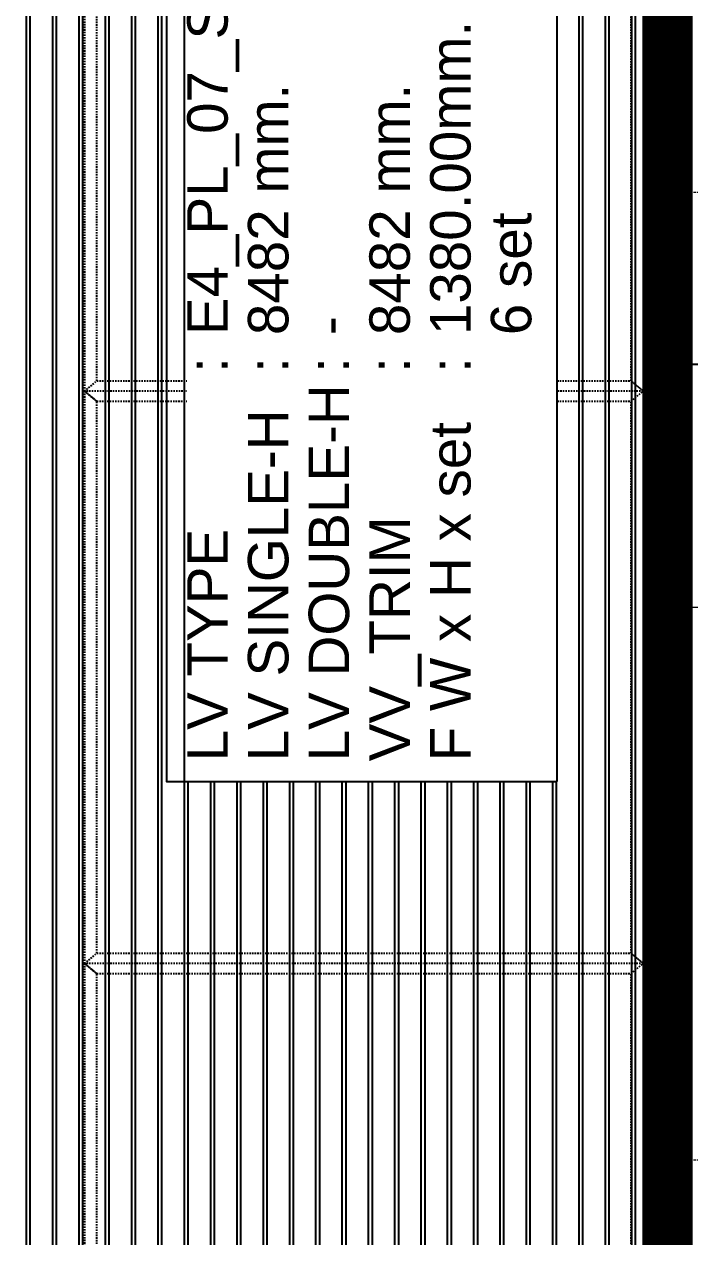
# Model space of a CAD drawing. Header units: millimetres. Extents: x 652937 to 1670132, y 1473552 to 2851037.
# Drawn here: x 827586 to 829229, y 1520610 to 1523605 of the extents above; entities that cross this region are included whole.
import ezdxf
from ezdxf.xclip import XClip

# ---------------------------------------------------------------- set-up
doc = ezdxf.new("R2010")
doc.units = ezdxf.units.MM
doc.header["$XCLIPFRAME"] = 0
for name, pattern in [('HIDDEN', [0.375, 0.25, -0.125]), ('TA_GL_005.00000', [13.75, 5, -1.25, 1.25, -1.25, 5]), ('TA_HL_001.00000', [6.5, 3.55, -2.95]), ('XKITLINE00', [0]), ('XKITLINE02', [4, 2, -2])]:
    doc.linetypes.add(name, pattern=pattern)
doc.layers.add('000 - 0_HIDE_OBJ_FRAMING_DEF_SUB', color=1, linetype='Continuous', plot=False)
doc.layers.add('000 - ESTIMATE_ASPG_WIPEOUT_', color=250, linetype='Continuous', plot=False)
for name, color, linetype in [('000 - 0_SYM_DWG_GRIDLINE_MAIN_COLOR_251', 251, 'Continuous'), ('010 - ASPG_EXTR_MAIN_COLOR_2', 2, 'Continuous'), ('010 - ASPG_EXTR_WIPEOUT_', 250, 'Continuous'), ('010 - ASPG_FRAMING_MAIN_COLOR_1', 3, 'Continuous'), ('010 - ASPG_FRAMING_SUB_COLOR_2', 1, 'Continuous'), ('010 - ASPG_FRAMING_SUB_COLOR_3', 251, 'Continuous')]:
    doc.layers.add(name, color=color, linetype=linetype)
for name, color, linetype, true_color, plot in [('000 - ESTIMATE_ASPG_MAIN_COLOR_6', 6, 'Continuous', 0xff00ff, False), ('000 - ESTIMATE_ASPG_TEXT_COLOR_1', 1, 'Continuous', 0xff0000, False), ('000_AREA_ASPG_AREA_HATCH_', 7, 'Continuous', 0xff8700, False), ('000_AREA_ASPG_AREA_MAIN_COLOR_1', 7, 'Continuous', 0xff8700, False)]:
    doc.layers.add(name, color=color, linetype=linetype, true_color=true_color, plot=plot)
for name, color, linetype, lineweight in [('A-230-M_FLOOR', 2, 'Continuous', 25), ('Bolt', 7, 'Continuous', 0), ('Part', 2, 'Continuous', 0)]:
    doc.layers.add(name, color=color, linetype=linetype, lineweight=lineweight)
doc.styles.add('_Arial', font='arial.ttf')
doc.styles.add('TA', font='', dxfattribs={"height": 4.5})
doc.styles.get('TA').set_extended_font_data('Cordia New')

# ---------------------------------------------------------------- blocks, each defined once
blk = doc.blocks.new('*U6164')
at = {"layer": '000 - 0_SYM_DWG_GRIDLINE_MAIN_COLOR_251', "linetype": 'ByBlock', "ltscale": 5}
blk.add_line((200, 0), (-30071, 0), dxfattribs=at)
at = {"style": 'TA', "flags": 1}
blk.add_attdef('LOCATION', (6, -6), '', height=4.5, rotation=270, dxfattribs=at)
blk = doc.blocks.new('W-1-PP18-ST_ENT3_REV02_20260413-044638_PP18_ENT3_ELE2-DIMS-2')
at = {"color": 6, "linetype": 'TA_GL_005.00000', "rotation": 180}
blk.add_blockref('*U6164', (-7244, 110695), dxfattribs=at)
blk = doc.blocks.new('GM_Louver Grill Vertical Z1 - Z Profile-V141-ENT 3 ELE-4 Sheet')
at = {"layer": '000 - 0_HIDE_OBJ_FRAMING_DEF_SUB'}
blk.add_line((187463.5, 105550), (187463.5, 114870), dxfattribs=at)
blk = doc.blocks.new('E4')
at = {"layer": '000 - 0_HIDE_OBJ_FRAMING_DEF_SUB'}
for p, q in [((-1557116.2, 105550), (-1557116.2, 114870)), ((-1556952.7, 114870), (-1556952.7, 105550))]:
    blk.add_line(p, q, dxfattribs=at)
for points in [[(-1557166.2, 114870), (-1558666.2, 114870), (-1558666.2, 105550), (-1557166.2, 105550)], [(-1557166.2, 114870), (-1556902.7, 114870), (-1556902.7, 105550), (-1557166.2, 105550)], [(-1557216.2, 114820), (-1558616.2, 114820), (-1558616.2, 105600), (-1557216.2, 105600)]]:
    blk.add_lwpolyline(points, close=True, dxfattribs=at)
at = {"layer": '000 - 0_HIDE_OBJ_FRAMING_DEF_SUB', "color": 8}
for p in [(-1745929.7, 0), (-1745854.7, 0), (-1745779.7, 0), (-1745704.7, 0), (-1745629.7, 0), (-1745554.7, 0), (-1745479.7, 0), (-1745404.7, 0), (-1745329.7, 0), (-1745254.7, 0), (-1745179.7, 0), (-1745104.7, 0), (-1745029.7, 0), (-1744954.7, 0), (-1744879.7, 0), (-1744804.7, 0), (-1744729.7, 0), (-1744521.7, 0), (-1744446.7, 0)]:
    blk.add_blockref('GM_Louver Grill Vertical Z1 - Z Profile-V141-ENT 3 ELE-4 Sheet', p, dxfattribs=at)
blk = doc.blocks.new('*A3459102')
at = {"layer": 'Part', "linetype": 'XKITLINE00', "lineweight": 0}
for p, q in [((616.947211, 135.830227), (616.947209, 135.830227)), ((616.947209, 135.830227), (619.147209, 135.830227)), ((616.947209, 135.730227), (616.947209, 135.830227)), ((616.947211, 135.730227), (616.947209, 135.730227)), ((616.947209, 135.730227), (619.147209, 135.730227)), ((619.147211, 135.830227), (619.147209, 135.830227)), ((619.147209, 135.730227), (619.147209, 135.830227)), ((619.147211, 135.730227), (619.147209, 135.730227))]:
    blk.add_line(p, q, dxfattribs=at)
at = {"layer": 'Part', "linetype": 'XKITLINE02', "lineweight": 0}
for p, q in [((616.947211, 135.830227), (616.947211, 135.730227)), ((619.147209, 135.830227), (619.147211, 135.830227)), ((619.147209, 135.730227), (619.147211, 135.730227)), ((619.147211, 135.830227), (619.147211, 135.730227))]:
    blk.add_line(p, q, dxfattribs=at)
blk = doc.blocks.new('*A3460103')
at = {"layer": 'Part', "linetype": 'XKITLINE02', "lineweight": 0}
for p, q in [((618.12721, 136.430227), (618.077209, 136.430227)), ((618.077209, 136.430227), (618.077209, 135.930227)), ((618.127209, 135.930227), (618.127209, 136.430227)), ((618.077209, 135.830227), (618.67721, 135.830227)), ((618.67721, 135.830227), (618.67721, 135.880227))]:
    blk.add_line(p, q, dxfattribs=at)
at = {"layer": 'Part', "linetype": 'XKITLINE00', "lineweight": 0}
for p, q in [((618.077209, 135.930227), (618.077209, 135.830227)), ((618.127209, 135.930227), (618.127209, 135.880227)), ((618.677209, 135.880227), (618.127209, 135.880227)), ((618.677209, 135.830227), (618.677209, 135.880227))]:
    blk.add_line(p, q, dxfattribs=at)
blk = doc.blocks.new('*A3461104')
at = {"layer": 'Part', "linetype": 'XKITLINE00', "lineweight": 0}
for p, q in [((616.747209, 135.530227), (616.947209, 135.730227)), ((616.947209, 135.730227), (616.947211, 135.730227)), ((619.177211, 135.730227), (616.947209, 135.730227)), ((619.347209, 135.530227), (619.177209, 135.730227))]:
    blk.add_line(p, q, dxfattribs=at)
at = {"layer": 'Part', "linetype": 'XKITLINE02', "lineweight": 0}
for p, q in [((616.747211, 135.530227), (616.947211, 135.730227)), ((619.347211, 135.530227), (619.177211, 135.730227)), ((616.747209, 135.530227), (619.347211, 135.530227))]:
    blk.add_line(p, q, dxfattribs=at)
blk = doc.blocks.new('*A3462105')
at = {"layer": 'Bolt', "linetype": 'XKITLINE02', "lineweight": 0}
for p, q in [((618.12721, 136.300227), (618.07721, 136.300227)), ((618.20641, 136.130227), (617.77721, 136.130227)), ((618.07721, 136.200227), (618.01721, 136.200227)), ((618.07721, 136.060227), (618.01721, 136.060227)), ((618.12721, 135.960227), (618.07721, 135.960227))]:
    blk.add_line(p, q, dxfattribs=at)
blk = doc.blocks.new('*A3463106')
at = {"layer": 'Bolt'}
for points in [[(617.217, 135.83), (617.217, 135.73), (617.077, 135.73), (617.077, 135.83)], [(619.017, 135.83), (619.017, 135.73), (618.877, 135.73), (618.877, 135.83)]]:
    blk.add_hatch(color=256, dxfattribs=at).paths.add_polyline_path(points, flags=17)
at = {"layer": 'Bolt', "linetype": 'XKITLINE00', "lineweight": 0}
for p, q in [((617.077, 135.83), (617.077, 135.73)), ((617.147, 135.83), (617.147, 135.73)), ((617.217, 135.83), (617.217, 135.73)), ((618.877, 135.83), (618.877, 135.73)), ((618.947, 135.83), (618.947, 135.73)), ((619.017, 135.83), (619.017, 135.73))]:
    blk.add_line(p, q, dxfattribs=at)
blk = doc.blocks.new('*A3534110')
at = {"layer": 'Part', "linetype": 'XKITLINE00', "lineweight": 0}
for p, q in [((616.947209, 162.330227), (616.947209, 162.430227)), ((616.947209, 162.430227), (619.147209, 162.430227)), ((619.147209, 162.330227), (616.947209, 162.330227)), ((619.147209, 162.330227), (619.147209, 162.430227)), ((619.147209, 162.430227), (619.147211, 162.430227)), ((619.147211, 162.330227), (619.147209, 162.330227))]:
    blk.add_line(p, q, dxfattribs=at)
at = {"layer": 'Part', "linetype": 'XKITLINE02', "lineweight": 0}
for p, q in [((616.947211, 162.330227), (616.947211, 162.430227)), ((619.147209, 162.430227), (619.147211, 162.430227)), ((619.147209, 162.330227), (619.147211, 162.330227)), ((619.147211, 162.330227), (619.147211, 162.430227))]:
    blk.add_line(p, q, dxfattribs=at)
blk = doc.blocks.new('*A3535111')
at = {"layer": 'Part', "linetype": 'XKITLINE00', "lineweight": 0}
for p, q in [((618.077209, 162.330227), (618.077209, 162.230227)), ((618.677209, 162.280227), (618.677209, 162.330227)), ((618.677209, 162.280227), (618.127209, 162.280227)), ((618.127209, 162.280227), (618.127209, 162.230227))]:
    blk.add_line(p, q, dxfattribs=at)
at = {"layer": 'Part', "linetype": 'XKITLINE02', "lineweight": 0}
for p, q in [((618.077209, 162.330227), (618.67721, 162.330227)), ((618.67721, 162.330227), (618.67721, 162.280227)), ((618.07721, 161.730227), (618.077209, 162.230227)), ((618.127209, 162.230227), (618.12721, 161.730227)), ((618.077209, 161.730227), (618.12721, 161.730227))]:
    blk.add_line(p, q, dxfattribs=at)
blk = doc.blocks.new('*A3537113')
at = {"layer": 'Bolt', "linetype": 'XKITLINE02', "lineweight": 0}
for p, q in [((618.20641, 162.030227), (617.77721, 162.030227)), ((618.07721, 162.100227), (618.01721, 162.100227)), ((618.12721, 162.200227), (618.07721, 162.200227)), ((618.07721, 161.960227), (618.01721, 161.960227)), ((618.12721, 161.860227), (618.07721, 161.860227))]:
    blk.add_line(p, q, dxfattribs=at)
blk = doc.blocks.new('*A3538114')
at = {"layer": 'Bolt'}
for points in [[(617.217, 162.43), (617.217, 162.33), (617.077, 162.33), (617.077, 162.43)], [(619.017, 162.43), (619.017, 162.33), (618.877, 162.33), (618.877, 162.43)]]:
    blk.add_hatch(color=256, dxfattribs=at).paths.add_polyline_path(points, flags=17)
at = {"layer": 'Bolt', "linetype": 'XKITLINE00', "lineweight": 0}
for p, q in [((617.077, 162.33), (617.077, 162.43)), ((617.147, 162.33), (617.147, 162.43)), ((617.217, 162.33), (617.217, 162.43)), ((618.877, 162.33), (618.877, 162.43)), ((618.947, 162.33), (618.947, 162.43)), ((619.017, 162.33), (619.017, 162.43))]:
    blk.add_line(p, q, dxfattribs=at)
blk = doc.blocks.new('*A3536112')
at = {"layer": 'Part', "linetype": 'XKITLINE00', "lineweight": 0}
for p, q in [((616.747209, 162.630227), (616.947209, 162.430227)), ((619.177209, 162.430227), (619.347209, 162.630227)), ((616.947209, 162.430227), (619.177211, 162.430227))]:
    blk.add_line(p, q, dxfattribs=at)
at = {"layer": 'Part', "linetype": 'XKITLINE02', "lineweight": 0}
for p, q in [((616.747209, 162.630227), (619.347211, 162.630227)), ((616.947211, 162.430227), (616.747211, 162.630227)), ((619.177211, 162.430227), (619.347211, 162.630227))]:
    blk.add_line(p, q, dxfattribs=at)
blk = doc.blocks.new('*A47105234')
at = {"layer": 'Part', "linetype": 'XKITLINE00', "lineweight": 0}
for p, q in [((37.496884, -86.470099), (44.240314, -86.470099)), ((37.496884, -86.470099), (37.496884, -86.795099)), ((44.24032, -86.470099), (44.240314, -86.470099)), ((44.240314, -86.470099), (44.240314, -86.795099)), ((44.240404, -86.470099), (44.240398, -86.470099)), ((44.240398, -86.470099), (44.240398, -86.765099)), ((37.496884, -86.795099), (44.240314, -86.795099)), ((44.240404, -86.765099), (44.240404, -86.795099))]:
    blk.add_line(p, q, dxfattribs=at)
at = {"layer": 'Part', "linetype": 'XKITLINE02', "lineweight": 0}
for p, q in [((37.496889, -86.765099), (37.496889, -86.470099)), ((37.496967, -86.765099), (37.496967, -86.470099)), ((37.496973, -86.795099), (37.496973, -86.470099)), ((44.240314, -86.470099), (44.240404, -86.470099)), ((44.24032, -86.765099), (44.24032, -86.470099)), ((44.240404, -86.470099), (44.240404, -86.765099)), ((37.496889, -86.765099), (44.240398, -86.765099)), ((44.240314, -86.795099), (44.240404, -86.795099)), ((44.240314, -86.795099), (44.240404, -86.795099)), ((44.240398, -86.765099), (44.24032, -86.765099))]:
    blk.add_line(p, q, dxfattribs=at)
blk = doc.blocks.new('*A47135237')
at = {"layer": 'Bolt'}
for points in [[(42.75, -86.765), (42.75, -86.795), (42.68, -86.795), (42.68, -86.765)], [(42.75, -86.795), (42.75, -86.825), (42.68, -86.825), (42.68, -86.795)], [(43.05, -86.765), (43.05, -86.795), (42.98, -86.795), (42.98, -86.765)], [(43.05, -86.795), (43.05, -86.825), (42.98, -86.825), (42.98, -86.795)]]:
    blk.add_hatch(color=256, dxfattribs=at).paths.add_polyline_path(points, flags=17)
at = {"layer": 'Bolt', "linetype": 'XKITLINE00', "lineweight": 0}
for p, q in [((42.715, -86.865), (42.715, -86.65)), ((43.015, -86.865), (43.015, -86.65)), ((42.68, -86.795), (42.68, -86.765)), ((42.68, -86.825), (42.68, -86.795)), ((42.75, -86.795), (42.75, -86.765)), ((42.75, -86.825), (42.75, -86.795)), ((42.98, -86.795), (42.98, -86.765)), ((42.98, -86.825), (42.98, -86.795)), ((43.05, -86.795), (43.05, -86.765)), ((43.05, -86.825), (43.05, -86.795))]:
    blk.add_line(p, q, dxfattribs=at)
blk = doc.blocks.new('*A47145238')
at = {"layer": 'Bolt'}
for points in [[(38.752, -86.765), (38.752, -86.795), (38.682, -86.795), (38.682, -86.765)], [(38.752, -86.795), (38.752, -86.825), (38.682, -86.825), (38.682, -86.795)], [(39.052, -86.765), (39.052, -86.795), (38.982, -86.795), (38.982, -86.765)], [(39.052, -86.795), (39.052, -86.825), (38.982, -86.825), (38.982, -86.795)]]:
    blk.add_hatch(color=256, dxfattribs=at).paths.add_polyline_path(points, flags=17)
at = {"layer": 'Bolt', "linetype": 'XKITLINE00', "lineweight": 0}
for p, q in [((38.717, -86.865), (38.717, -86.65)), ((39.017, -86.865), (39.017, -86.65)), ((38.682, -86.795), (38.682, -86.765)), ((38.682, -86.825), (38.682, -86.795)), ((38.752, -86.795), (38.752, -86.765)), ((38.752, -86.825), (38.752, -86.795)), ((38.982, -86.795), (38.982, -86.765)), ((38.982, -86.825), (38.982, -86.795)), ((39.052, -86.795), (39.052, -86.765)), ((39.052, -86.825), (39.052, -86.795))]:
    blk.add_line(p, q, dxfattribs=at)
blk = doc.blocks.new('*A47155239')
at = {"layer": 'Part', "linetype": 'XKITLINE00', "lineweight": 0}
for p, q in [((38.616887, -86.825099), (38.616887, -86.795099)), ((39.117008, -86.825099), (38.616887, -86.825099)), ((39.116887, -86.825099), (39.116887, -86.795099)), ((39.117008, -86.825099), (39.116887, -86.825099)), ((39.117008, -86.795099), (39.117008, -86.825099))]:
    blk.add_line(p, q, dxfattribs=at)
at = {"layer": 'Part', "linetype": 'XKITLINE02', "lineweight": 0}
for p, q in [((39.117008, -86.795099), (38.616887, -86.795099)), ((38.617008, -86.825099), (38.617008, -86.795099)), ((39.116887, -86.795099), (39.117008, -86.795099))]:
    blk.add_line(p, q, dxfattribs=at)
blk = doc.blocks.new('*A47165240')
at = {"layer": 'Part', "linetype": 'XKITLINE00', "lineweight": 0}
for p, q in [((38.851887, -86.975099), (38.851887, -86.825099)), ((38.851887, -86.825099), (38.881887, -86.825099)), ((38.881887, -86.975099), (38.881887, -86.825099)), ((38.882008, -87.325099), (38.882008, -86.825099)), ((38.851978, -87.325099), (38.851887, -86.975099)), ((38.851887, -86.975099), (38.881887, -86.975099)), ((38.881887, -86.975099), (38.881978, -87.325099)), ((38.852008, -87.325099), (38.851978, -87.325099)), ((38.851978, -87.325099), (38.882008, -87.325099))]:
    blk.add_line(p, q, dxfattribs=at)
at = {"layer": 'Part', "linetype": 'XKITLINE02', "lineweight": 0}
for p, q in [((38.851887, -86.825099), (38.852008, -86.825099)), ((38.852008, -86.825099), (38.852008, -87.325099)), ((38.881887, -86.825099), (38.882008, -86.825099)), ((38.882008, -86.825099), (38.881887, -86.825099))]:
    blk.add_line(p, q, dxfattribs=at)
blk = doc.blocks.new('*A47175241')
at = {"layer": 'Part', "linetype": 'XKITLINE00', "lineweight": 0}
for p, q in [((42.615406, -86.825099), (42.615406, -86.795099)), ((43.115526, -86.825099), (42.615406, -86.825099)), ((43.115406, -86.825099), (43.115406, -86.795099)), ((43.115526, -86.825099), (43.115406, -86.825099)), ((43.115526, -86.795099), (43.115526, -86.825099))]:
    blk.add_line(p, q, dxfattribs=at)
at = {"layer": 'Part', "linetype": 'XKITLINE02', "lineweight": 0}
for p, q in [((43.115526, -86.795099), (42.615406, -86.795099)), ((42.615526, -86.825099), (42.615526, -86.795099)), ((43.115406, -86.795099), (43.115526, -86.795099))]:
    blk.add_line(p, q, dxfattribs=at)
blk = doc.blocks.new('*A47185242')
at = {"layer": 'Part', "linetype": 'XKITLINE00', "lineweight": 0}
for p, q in [((42.850406, -86.975099), (42.850406, -86.825099)), ((42.850406, -86.825099), (42.880406, -86.825099)), ((42.880406, -86.975099), (42.880406, -86.825099)), ((42.880526, -87.325099), (42.880526, -86.825099)), ((42.850496, -87.325099), (42.850406, -86.975099)), ((42.850406, -86.975099), (42.880406, -86.975099)), ((42.880406, -86.975099), (42.880496, -87.325099)), ((42.850526, -87.325099), (42.850496, -87.325099)), ((42.850496, -87.325099), (42.880526, -87.325099))]:
    blk.add_line(p, q, dxfattribs=at)
at = {"layer": 'Part', "linetype": 'XKITLINE02', "lineweight": 0}
for p, q in [((42.850406, -86.825099), (42.850526, -86.825099)), ((42.850526, -86.825099), (42.850526, -87.325099)), ((42.880406, -86.825099), (42.880526, -86.825099)), ((42.880526, -86.825099), (42.880406, -86.825099))]:
    blk.add_line(p, q, dxfattribs=at)
blk = doc.blocks.new('W-1-PP18-ST_ENT3_REV02_20260413-214324_PP18_ENT3_SE_ELE4-1')
at = {"layer": 'A-230-M_FLOOR', "color": 4, "lineweight": 9}
blk.add_lwpolyline([(4915, 103500), (4915, 114420), (5165, 114420), (5165, 103500)], dxfattribs=at)
at = {"layer": 'Part', "color": 1, "linetype": 'XKITLINE00', "lineweight": 0}
blk.add_line((5190, 111120), (6553.5, 111120), dxfattribs=at)
at = {"layer": 'Part', "color": 1, "linetype": 'HIDDEN', "lineweight": 0, "ltscale": 20}
for p, q in [((6553.5, 111120), (8200, 111120)), ((6553.5, 108730), (8200, 108730))]:
    blk.add_line(p, q, dxfattribs=at)
at = {"layer": 'Part', "linetype": 'XKITLINE00', "lineweight": 0}
for p, q in [((5165, 110695), (8200, 110695)), ((5165, 110095), (8200, 110095))]:
    blk.add_line(p, q, dxfattribs=at)
at = {"layer": 'Part', "linetype": 'XKITLINE02', "lineweight": 0}
for p, q in [((5462, 110055), (5462, 108770)), ((5462, 110055), (5462, 108770)), ((5468, 110055), (5468, 108770)), ((5468, 110055), (5468, 108770)), ((5515, 110055), (5515, 110055)), ((5515, 110055), (5515, 110055)), ((6260.7, 110055), (6260.7, 108770)), ((6260.7, 110055), (6260.7, 108770)), ((6266.7, 110055), (6266.7, 108770)), ((6266.7, 110055), (6266.7, 108770)), ((6313.7, 110055), (6313.7, 110055)), ((6313.7, 110055), (6313.7, 110055)), ((5515, 108770), (5515, 108770)), ((5515, 108770), (5515, 108770)), ((6313.7, 108770), (6313.7, 108770)), ((6313.7, 108770), (6313.7, 108770))]:
    blk.add_line(p, q, dxfattribs=at)
at = {"layer": 'Part', "color": 1, "lineweight": 0, "ltscale": 20}
blk.add_line((5165, 108730), (6553.5, 108730), dxfattribs=at)
at = {"layer": 'Part', "linetype": 'XKITLINE00', "lineweight": 0}
for points in [[(5515, 108770), (5515, 110055), (5415, 110055), (5415, 108770)], [(6313.7, 108770), (6313.7, 110055), (6213.7, 110055), (6213.7, 108770)]]:
    blk.add_lwpolyline(points, close=True, dxfattribs=at)
blk.add_blockref('E4', (1563456.2, 0))
at = {"lineweight": 0}
for name, p, xscale, yscale, zscale in [('*A3536112', (-56341.2, 93832), 100, 100, 100), ('*A3534110', (-56339.7, 93832), 100, 100, 100), ('*A3538114', (-56339.7, 93832), 100, 100, 100), ('*A3536112', (-55542.5, 93832), 100, 100, 100), ('*A3534110', (-55541, 93832), 100, 100, 100), ('*A3538114', (-55541, 93832), 100, 100, 100), ('*A47105234', (-2309.4, 127339), 200, 200, 200), ('*A3537113', (-56339.7, 93832), 100, 100, 100), ('*A3535111', (-56339.7, 93832), 100, 100, 100), ('*A3537113', (-55541, 93832), 100, 100, 100), ('*A3535111', (-55541, 93832), 100, 100, 100), ('*A47145238', (-2308.4, 127339), 200, 200, 200), ('*A47135237', (-2309.4, 127339), 200, 200, 200), ('*A47155239', (-2308.4, 127339), 200, 200, 200), ('*A47175241', (-2309.4, 127339), 200, 200, 200), ('*A47165240', (-2308.4, 127339), 200, 200, 200), ('*A47185242', (-2309.4, 127339), 200, 200, 200), ('*A3460103', (-56340.3, 95177), 100, 100, 100), ('*A3460103', (-55541.6, 95177), 100, 100, 100), ('*A3462105', (-56340.3, 95177), 100, 100, 100), ('*A3462105', (-55541.6, 95177), 100, 100, 100), ('*A3461104', (-56340.3, 95177), 100, 100, 100), ('*A3459102', (-56340.3, 95177), 100, 100, 100), ('*A3463106', (-56340.3, 95177), 100, 100, 100), ('*A3461104', (-55541.6, 95177), 100, 100, 100), ('*A3459102', (-55541.6, 95177), 100, 100, 100), ('*A3463106', (-55541.6, 95177), 100, 100, 100)]:
    blk.add_blockref(name, p, dxfattribs=dict(at, xscale=xscale, yscale=yscale, zscale=zscale))
blk = doc.blocks.new('*A40224546')
at = {"layer": 'Part', "linetype": 'XKITLINE00', "lineweight": 0}
for p, q in [((36.121892, -99.720099), (36.121892, -83.220099)), ((37.371892, -83.220099), (36.121892, -83.220099)), ((37.371892, -93.070099), (37.371892, -83.220099)), ((37.372292, -86.220099), (37.372292, -93.070099))]:
    blk.add_line(p, q, dxfattribs=at)
at = {"layer": 'Part', "linetype": 'XKITLINE02', "lineweight": 0}
for p, q in [((36.122292, -99.720099), (36.122292, -83.220099)), ((37.372292, -83.220099), (37.371892, -83.220099)), ((37.372292, -83.220099), (37.372292, -86.220099)), ((37.372292, -93.070099), (37.372292, -95.070099))]:
    blk.add_line(p, q, dxfattribs=at)
blk = doc.blocks.new('*A44765000')
at = {"layer": 'Part', "linetype": 'XKITLINE00', "lineweight": 0}
for p, q in [((-7.628107, -83.220099), (44.365166, -83.220099)), ((-7.628107, -86.220099), (44.365166, -86.220099))]:
    blk.add_line(p, q, dxfattribs=at)
blk = doc.blocks.new('*A44775001')
at = {"layer": 'Part', "linetype": 'XKITLINE00', "lineweight": 0}
blk.add_line((37.371892, -93.070099), (44.365166, -93.070099), dxfattribs=at)
at = {"layer": 'Part', "linetype": 'XKITLINE02', "lineweight": 0}
for p, q in [((37.371892, -93.070099), (37.372142, -93.070099)), ((37.372142, -93.070099), (37.372142, -95.070099))]:
    blk.add_line(p, q, dxfattribs=at)
blk = doc.blocks.new('*A44795003')
at = {"layer": 'Part', "linetype": 'XKITLINE00', "lineweight": 0}
for q in [(37.371892, -78.070099), (44.365166, -80.070099)]:
    blk.add_line((37.371892, -80.070099), q, dxfattribs=at)
at = {"layer": 'Part', "linetype": 'XKITLINE02', "lineweight": 0}
for p, q in [((37.372142, -78.070099), (37.372142, -80.070099)), ((37.372142, -80.070099), (37.371892, -80.070099))]:
    blk.add_line(p, q, dxfattribs=at)
blk = doc.blocks.new('*A45235047')
at = {"layer": 'Part', "linetype": 'XKITLINE00', "lineweight": 0}
for p, q in [((36.121892, -83.220099), (36.121892, -64.620099)), ((37.371892, -83.220099), (37.371892, -64.620099)), ((37.372292, -80.070099), (37.372292, -83.220099)), ((37.371892, -83.220099), (36.121892, -83.220099))]:
    blk.add_line(p, q, dxfattribs=at)
at = {"layer": 'Part', "linetype": 'XKITLINE02', "lineweight": 0}
for p, q in [((36.122292, -83.220099), (36.122292, -64.620099)), ((37.372292, -78.070099), (37.372292, -80.070099)), ((37.372292, -83.220099), (37.371892, -83.220099)), ((37.371892, -83.220099), (37.372292, -83.220099))]:
    blk.add_line(p, q, dxfattribs=at)
blk = doc.blocks.new('*A46385162')
at = {"layer": 'Part', "linetype": 'XKITLINE00', "lineweight": 0}
for p, q in [((38.317008, -86.370099), (38.317008, -86.320099)), ((38.317008, -86.320099), (39.417008, -86.320099)), ((38.317008, -86.370099), (39.417118, -86.370099)), ((39.417008, -86.370099), (39.417008, -86.320099)), ((39.417118, -86.370099), (39.417118, -86.320099))]:
    blk.add_line(p, q, dxfattribs=at)
at = {"layer": 'Part', "linetype": 'XKITLINE02', "lineweight": 0}
for p, q in [((38.317118, -86.370099), (38.317118, -86.320099)), ((39.417118, -86.320099), (39.417008, -86.320099)), ((39.417008, -86.320099), (39.417118, -86.320099))]:
    blk.add_line(p, q, dxfattribs=at)
blk = doc.blocks.new('*A46395163')
at = {"layer": 'Part', "linetype": 'XKITLINE00', "lineweight": 0}
for p, q in [((38.882033, -86.370099), (38.882033, -86.420099)), ((38.907033, -86.395099), (38.907033, -86.420099)), ((38.907033, -86.395099), (39.182033, -86.395099)), ((38.907093, -86.395099), (38.907093, -86.420099)), ((39.182033, -86.395099), (39.182033, -86.370099)), ((39.182093, -86.395099), (39.182093, -86.370099))]:
    blk.add_line(p, q, dxfattribs=at)
at = {"layer": 'Part', "linetype": 'XKITLINE02', "lineweight": 0}
for p, q in [((38.882033, -86.370099), (39.182093, -86.370099)), ((38.882093, -86.670099), (38.882093, -86.370099)), ((39.182093, -86.395099), (39.182033, -86.395099)), ((39.182033, -86.395099), (39.182093, -86.395099)), ((38.882033, -86.420099), (38.882033, -86.670099)), ((38.907033, -86.420099), (38.907033, -86.670099)), ((38.907093, -86.420099), (38.907093, -86.670099)), ((38.882033, -86.670099), (38.907093, -86.670099))]:
    blk.add_line(p, q, dxfattribs=at)
blk = doc.blocks.new('*A46405164')
at = {"layer": 'Part', "linetype": 'XKITLINE00', "lineweight": 0}
for p, q in [((38.216988, -86.220099), (38.317008, -86.320099)), ((39.516988, -86.220099), (39.417008, -86.320099)), ((39.417118, -86.320099), (39.517138, -86.220099)), ((38.317008, -86.320099), (39.417008, -86.320099))]:
    blk.add_line(p, q, dxfattribs=at)
at = {"layer": 'Part', "linetype": 'XKITLINE02', "lineweight": 0}
for p, q in [((38.217138, -86.220099), (38.216988, -86.220099)), ((38.216988, -86.220099), (39.517138, -86.220099)), ((38.317118, -86.320099), (38.217138, -86.220099)), ((39.417008, -86.320099), (39.417118, -86.320099)), ((39.417008, -86.320099), (39.417118, -86.320099))]:
    blk.add_line(p, q, dxfattribs=at)
blk = doc.blocks.new('*A46415165')
at = {"layer": 'Bolt', "linetype": 'XKITLINE02', "lineweight": 0}
for p, q in [((38.812463, -86.545099), (39.027063, -86.545099)), ((38.852056, -86.510099), (38.882056, -86.510099)), ((38.882043, -86.510099), (38.907043, -86.510099)), ((38.85207, -86.580099), (38.88207, -86.580099)), ((38.882082, -86.580099), (38.907082, -86.580099))]:
    blk.add_line(p, q, dxfattribs=at)
blk = doc.blocks.new('*A46425166')
at = {"layer": 'Bolt'}
for points in [[(38.432, -86.37), (38.432, -86.32), (38.502, -86.32), (38.502, -86.37)], [(39.232, -86.37), (39.232, -86.32), (39.302, -86.32), (39.302, -86.37)]]:
    blk.add_hatch(color=256, dxfattribs=at).paths.add_polyline_path(points, flags=17)
at = {"layer": 'Bolt', "linetype": 'XKITLINE00', "lineweight": 0}
for p, q in [((38.432, -86.32), (38.432, -86.37)), ((38.467, -86.32), (38.467, -86.37)), ((38.502, -86.32), (38.502, -86.37)), ((39.232, -86.32), (39.232, -86.37)), ((39.267, -86.32), (39.267, -86.37)), ((39.302, -86.32), (39.302, -86.37))]:
    blk.add_line(p, q, dxfattribs=at)
blk = doc.blocks.new('*A46435167')
at = {"layer": 'Part', "linetype": 'XKITLINE00', "lineweight": 0}
for p, q in [((42.315526, -86.370099), (42.315526, -86.320099)), ((42.315526, -86.320099), (43.415526, -86.320099)), ((42.315526, -86.370099), (43.415636, -86.370099)), ((43.415526, -86.370099), (43.415526, -86.320099)), ((43.415636, -86.370099), (43.415636, -86.320099))]:
    blk.add_line(p, q, dxfattribs=at)
at = {"layer": 'Part', "linetype": 'XKITLINE02', "lineweight": 0}
for p, q in [((42.315636, -86.370099), (42.315636, -86.320099)), ((43.415636, -86.320099), (43.415526, -86.320099)), ((43.415526, -86.320099), (43.415636, -86.320099))]:
    blk.add_line(p, q, dxfattribs=at)
blk = doc.blocks.new('*A46445168')
at = {"layer": 'Part', "linetype": 'XKITLINE00', "lineweight": 0}
for p, q in [((42.880551, -86.370099), (42.880551, -86.420099)), ((42.905551, -86.395099), (42.905551, -86.420099)), ((42.905551, -86.395099), (43.180551, -86.395099)), ((42.905611, -86.395099), (42.905611, -86.420099)), ((43.180551, -86.395099), (43.180551, -86.370099)), ((43.180611, -86.395099), (43.180611, -86.370099))]:
    blk.add_line(p, q, dxfattribs=at)
at = {"layer": 'Part', "linetype": 'XKITLINE02', "lineweight": 0}
for p, q in [((42.880551, -86.370099), (43.180611, -86.370099)), ((42.880611, -86.670099), (42.880611, -86.370099)), ((43.180611, -86.395099), (43.180551, -86.395099)), ((43.180551, -86.395099), (43.180611, -86.395099)), ((42.880551, -86.420099), (42.880551, -86.670099)), ((42.905551, -86.420099), (42.905551, -86.670099)), ((42.905611, -86.420099), (42.905611, -86.670099)), ((42.880551, -86.670099), (42.905611, -86.670099))]:
    blk.add_line(p, q, dxfattribs=at)
blk = doc.blocks.new('*A46455169')
at = {"layer": 'Part', "linetype": 'XKITLINE00', "lineweight": 0}
for p, q in [((42.215506, -86.220099), (42.315526, -86.320099)), ((43.515506, -86.220099), (43.415526, -86.320099)), ((43.415636, -86.320099), (43.515656, -86.220099)), ((42.315526, -86.320099), (43.415526, -86.320099))]:
    blk.add_line(p, q, dxfattribs=at)
at = {"layer": 'Part', "linetype": 'XKITLINE02', "lineweight": 0}
for p, q in [((42.215656, -86.220099), (42.215506, -86.220099)), ((42.215506, -86.220099), (43.515656, -86.220099)), ((42.315636, -86.320099), (42.215656, -86.220099)), ((43.415526, -86.320099), (43.415636, -86.320099)), ((43.415526, -86.320099), (43.415636, -86.320099))]:
    blk.add_line(p, q, dxfattribs=at)
blk = doc.blocks.new('*A46465170')
at = {"layer": 'Bolt', "linetype": 'XKITLINE02', "lineweight": 0}
for p, q in [((42.810981, -86.545099), (43.025581, -86.545099)), ((42.850574, -86.510099), (42.880574, -86.510099)), ((42.880561, -86.510099), (42.905561, -86.510099)), ((42.850588, -86.580099), (42.880588, -86.580099)), ((42.880601, -86.580099), (42.905601, -86.580099))]:
    blk.add_line(p, q, dxfattribs=at)
blk = doc.blocks.new('*A46475171')
at = {"layer": 'Bolt'}
for points in [[(42.431, -86.37), (42.431, -86.32), (42.501, -86.32), (42.501, -86.37)], [(43.231, -86.37), (43.231, -86.32), (43.301, -86.32), (43.301, -86.37)]]:
    blk.add_hatch(color=256, dxfattribs=at).paths.add_polyline_path(points, flags=17)
at = {"layer": 'Bolt', "linetype": 'XKITLINE00', "lineweight": 0}
for p, q in [((42.431, -86.32), (42.431, -86.37)), ((42.466, -86.32), (42.466, -86.37)), ((42.501, -86.32), (42.501, -86.37)), ((43.231, -86.32), (43.231, -86.37)), ((43.266, -86.32), (43.266, -86.37)), ((43.301, -86.32), (43.301, -86.37))]:
    blk.add_line(p, q, dxfattribs=at)
blk = doc.blocks.new('*A47005224')
at = {"layer": 'Part', "linetype": 'XKITLINE00', "lineweight": 0}
for p, q in [((42.315526, -92.920099), (43.415636, -92.920099)), ((42.315526, -92.970099), (42.315526, -92.920099)), ((43.415526, -92.970099), (42.315526, -92.970099)), ((43.415526, -92.970099), (43.415526, -92.920099)), ((43.415636, -92.920099), (43.415636, -92.970099))]:
    blk.add_line(p, q, dxfattribs=at)
at = {"layer": 'Part', "linetype": 'XKITLINE02', "lineweight": 0}
for p, q in [((42.315636, -92.970099), (42.315636, -92.920099)), ((43.415636, -92.970099), (43.415526, -92.970099)), ((43.415636, -92.970099), (43.415526, -92.970099))]:
    blk.add_line(p, q, dxfattribs=at)
blk = doc.blocks.new('*A47015225')
at = {"layer": 'Part', "linetype": 'XKITLINE00', "lineweight": 0}
for p, q in [((42.215506, -93.070099), (42.315526, -92.970099)), ((42.315526, -92.970099), (43.415526, -92.970099)), ((43.415526, -92.970099), (43.515506, -93.070099)), ((43.415636, -92.970099), (43.515656, -93.070099))]:
    blk.add_line(p, q, dxfattribs=at)
at = {"layer": 'Part', "linetype": 'XKITLINE02', "lineweight": 0}
for p, q in [((42.315636, -92.970099), (42.215656, -93.070099)), ((42.315526, -92.970099), (42.315636, -92.970099)), ((43.415526, -92.970099), (43.415636, -92.970099)), ((43.415636, -92.970099), (43.415526, -92.970099)), ((43.515656, -93.070099), (42.215506, -93.070099)), ((43.515656, -93.070099), (43.515506, -93.070099))]:
    blk.add_line(p, q, dxfattribs=at)
blk = doc.blocks.new('*A47025226')
at = {"layer": 'Part', "linetype": 'XKITLINE02', "lineweight": 0}
for p, q in [((42.850611, -92.620099), (42.825551, -92.620099)), ((42.825551, -92.620099), (42.825551, -92.870099)), ((42.825611, -92.895099), (42.825611, -92.620099)), ((42.850551, -92.620099), (42.850551, -92.870099)), ((42.850611, -92.620099), (42.850611, -92.870099)), ((42.550551, -92.920099), (42.850611, -92.920099)), ((42.550611, -92.895099), (42.550611, -92.920099)), ((42.825551, -92.895099), (42.825611, -92.895099)), ((42.825551, -92.895099), (42.825611, -92.895099))]:
    blk.add_line(p, q, dxfattribs=at)
at = {"layer": 'Part', "linetype": 'XKITLINE00', "lineweight": 0}
for p, q in [((42.550551, -92.895099), (42.550551, -92.920099)), ((42.550551, -92.895099), (42.825551, -92.895099)), ((42.825551, -92.870099), (42.825551, -92.895099)), ((42.850551, -92.870099), (42.850551, -92.920099)), ((42.850611, -92.870099), (42.850611, -92.920099))]:
    blk.add_line(p, q, dxfattribs=at)
blk = doc.blocks.new('*A47035227')
at = {"layer": 'Bolt', "linetype": 'XKITLINE02', "lineweight": 0}
for p, q in [((42.920181, -92.745099), (42.705581, -92.745099)), ((42.850561, -92.780099), (42.825561, -92.780099)), ((42.850601, -92.710099), (42.825601, -92.710099)), ((42.880574, -92.780099), (42.850574, -92.780099)), ((42.880588, -92.710099), (42.850588, -92.710099))]:
    blk.add_line(p, q, dxfattribs=at)
blk = doc.blocks.new('*A47045228')
at = {"layer": 'Bolt'}
for points in [[(42.431, -92.97), (42.431, -92.92), (42.501, -92.92), (42.501, -92.97)], [(43.231, -92.97), (43.231, -92.92), (43.301, -92.92), (43.301, -92.97)]]:
    blk.add_hatch(color=256, dxfattribs=at).paths.add_polyline_path(points, flags=17)
at = {"layer": 'Bolt', "linetype": 'XKITLINE00', "lineweight": 0}
for p, q in [((42.431, -92.97), (42.431, -92.92)), ((42.466, -92.97), (42.466, -92.92)), ((42.501, -92.97), (42.501, -92.92)), ((43.231, -92.97), (43.231, -92.92)), ((43.266, -92.97), (43.266, -92.92)), ((43.301, -92.97), (43.301, -92.92))]:
    blk.add_line(p, q, dxfattribs=at)
blk = doc.blocks.new('*A47055229')
at = {"layer": 'Part', "linetype": 'XKITLINE00', "lineweight": 0}
for p, q in [((38.317008, -92.920099), (39.417118, -92.920099)), ((38.317008, -92.970099), (38.317008, -92.920099)), ((39.417008, -92.970099), (38.317008, -92.970099)), ((39.417008, -92.970099), (39.417008, -92.920099)), ((39.417118, -92.920099), (39.417118, -92.970099))]:
    blk.add_line(p, q, dxfattribs=at)
at = {"layer": 'Part', "linetype": 'XKITLINE02', "lineweight": 0}
for p, q in [((38.317118, -92.970099), (38.317118, -92.920099)), ((39.417118, -92.970099), (39.417008, -92.970099)), ((39.417118, -92.970099), (39.417008, -92.970099))]:
    blk.add_line(p, q, dxfattribs=at)
blk = doc.blocks.new('*A47065230')
at = {"layer": 'Part', "linetype": 'XKITLINE00', "lineweight": 0}
for p, q in [((38.216988, -93.070099), (38.317008, -92.970099)), ((38.317008, -92.970099), (39.417008, -92.970099)), ((39.417008, -92.970099), (39.516988, -93.070099)), ((39.417118, -92.970099), (39.517138, -93.070099))]:
    blk.add_line(p, q, dxfattribs=at)
at = {"layer": 'Part', "linetype": 'XKITLINE02', "lineweight": 0}
for p, q in [((38.317118, -92.970099), (38.217138, -93.070099)), ((38.317008, -92.970099), (38.317118, -92.970099)), ((39.417008, -92.970099), (39.417118, -92.970099)), ((39.417118, -92.970099), (39.417008, -92.970099)), ((39.517138, -93.070099), (38.216988, -93.070099)), ((39.517138, -93.070099), (39.516988, -93.070099))]:
    blk.add_line(p, q, dxfattribs=at)
blk = doc.blocks.new('*A47075231')
at = {"layer": 'Part', "linetype": 'XKITLINE02', "lineweight": 0}
for p, q in [((38.852093, -92.620099), (38.827033, -92.620099)), ((38.827033, -92.620099), (38.827033, -92.870099)), ((38.827093, -92.895099), (38.827093, -92.620099)), ((38.852033, -92.620099), (38.852033, -92.870099)), ((38.852093, -92.620099), (38.852093, -92.870099)), ((38.552033, -92.920099), (38.852093, -92.920099)), ((38.552093, -92.895099), (38.552093, -92.920099)), ((38.827033, -92.895099), (38.827093, -92.895099)), ((38.827033, -92.895099), (38.827093, -92.895099))]:
    blk.add_line(p, q, dxfattribs=at)
at = {"layer": 'Part', "linetype": 'XKITLINE00', "lineweight": 0}
for p, q in [((38.552033, -92.895099), (38.552033, -92.920099)), ((38.552033, -92.895099), (38.827033, -92.895099)), ((38.827033, -92.870099), (38.827033, -92.895099)), ((38.852033, -92.870099), (38.852033, -92.920099)), ((38.852093, -92.870099), (38.852093, -92.920099))]:
    blk.add_line(p, q, dxfattribs=at)
blk = doc.blocks.new('*A47085232')
at = {"layer": 'Bolt', "linetype": 'XKITLINE02', "lineweight": 0}
for p, q in [((38.921663, -92.745099), (38.707063, -92.745099)), ((38.852043, -92.780099), (38.827043, -92.780099)), ((38.852082, -92.710099), (38.827082, -92.710099)), ((38.882056, -92.780099), (38.852056, -92.780099)), ((38.88207, -92.710099), (38.85207, -92.710099))]:
    blk.add_line(p, q, dxfattribs=at)
blk = doc.blocks.new('*A47095233')
at = {"layer": 'Bolt'}
for points in [[(38.432, -92.97), (38.432, -92.92), (38.502, -92.92), (38.502, -92.97)], [(39.232, -92.97), (39.232, -92.92), (39.302, -92.92), (39.302, -92.97)]]:
    blk.add_hatch(color=256, dxfattribs=at).paths.add_polyline_path(points, flags=17)
at = {"layer": 'Bolt', "linetype": 'XKITLINE00', "lineweight": 0}
for p, q in [((38.432, -92.97), (38.432, -92.92)), ((38.467, -92.97), (38.467, -92.92)), ((38.502, -92.97), (38.502, -92.92)), ((39.232, -92.97), (39.232, -92.92)), ((39.267, -92.97), (39.267, -92.92)), ((39.302, -92.97), (39.302, -92.92))]:
    blk.add_line(p, q, dxfattribs=at)
blk = doc.blocks.new('*A47115235')
at = {"layer": 'Part', "linetype": 'XKITLINE00', "lineweight": 0}
for p, q in [((39.117013, -86.420099), (38.617013, -86.420099)), ((38.617013, -86.420099), (38.617013, -86.470099)), ((39.117013, -86.420099), (39.117021, -86.420099)), ((39.117013, -86.420099), (39.117013, -86.470099)), ((39.117105, -86.420099), (39.117113, -86.420099)), ((39.117105, -86.420099), (39.117105, -86.470099)), ((38.617013, -86.825099), (38.617013, -92.870099)), ((39.117013, -86.795099), (39.117013, -92.870099)), ((39.117105, -86.795099), (39.117105, -92.870099)), ((38.617013, -92.870099), (39.117013, -92.870099)), ((39.117013, -92.870099), (39.117021, -92.870099)), ((39.117113, -92.870099), (39.117105, -92.870099))]:
    blk.add_line(p, q, dxfattribs=at)
at = {"layer": 'Part', "linetype": 'XKITLINE02', "lineweight": 0}
for p, q in [((38.617013, -86.470099), (38.617013, -86.825099)), ((38.617021, -86.420099), (38.617021, -92.870099)), ((38.617105, -86.420099), (38.617105, -92.870099)), ((38.617113, -86.420099), (38.617113, -92.870099)), ((38.852021, -86.420099), (38.852021, -92.870099)), ((38.852105, -86.420099), (38.852105, -92.870099)), ((38.882021, -86.420099), (38.882021, -92.870099)), ((38.882105, -86.420099), (38.882105, -92.870099)), ((39.117013, -86.420099), (39.117105, -86.420099)), ((39.117013, -86.470099), (39.117013, -86.795099)), ((39.117021, -92.870099), (39.117021, -86.420099)), ((39.117021, -86.420099), (39.117105, -86.420099)), ((39.117105, -86.470099), (39.117105, -86.795099)), ((39.117113, -86.420099), (39.117113, -92.870099)), ((39.117105, -92.870099), (39.117013, -92.870099)), ((39.117021, -92.870099), (39.117105, -92.870099))]:
    blk.add_line(p, q, dxfattribs=at)
blk = doc.blocks.new('*A47125236')
at = {"layer": 'Part', "linetype": 'XKITLINE00', "lineweight": 0}
for p, q in [((43.115531, -86.420099), (42.615531, -86.420099)), ((42.615531, -86.420099), (42.615531, -86.470099)), ((43.115531, -86.420099), (43.115539, -86.420099)), ((43.115531, -86.420099), (43.115531, -86.470099)), ((43.115623, -86.420099), (43.115631, -86.420099)), ((43.115623, -86.420099), (43.115623, -86.470099)), ((42.615531, -86.825099), (42.615531, -92.870099)), ((43.115531, -86.795099), (43.115531, -92.870099)), ((43.115623, -86.795099), (43.115623, -92.870099)), ((42.615531, -92.870099), (43.115531, -92.870099)), ((43.115531, -92.870099), (43.115539, -92.870099)), ((43.115631, -92.870099), (43.115623, -92.870099))]:
    blk.add_line(p, q, dxfattribs=at)
at = {"layer": 'Part', "linetype": 'XKITLINE02', "lineweight": 0}
for p, q in [((42.615531, -86.470099), (42.615531, -86.825099)), ((42.615539, -86.420099), (42.615539, -92.870099)), ((42.615623, -86.420099), (42.615623, -92.870099)), ((42.615631, -92.870099), (42.615631, -86.420099)), ((42.850539, -86.420099), (42.850539, -92.870099)), ((42.850623, -86.420099), (42.850623, -92.870099)), ((42.880539, -86.420099), (42.880539, -92.870099)), ((42.880623, -86.420099), (42.880623, -92.870099)), ((43.115531, -86.420099), (43.115623, -86.420099)), ((43.115531, -86.470099), (43.115531, -86.795099)), ((43.115539, -92.870099), (43.115539, -86.420099)), ((43.115539, -86.420099), (43.115623, -86.420099)), ((43.115623, -86.470099), (43.115623, -86.795099)), ((43.115631, -86.420099), (43.115631, -92.870099)), ((43.115623, -92.870099), (43.115531, -92.870099)), ((43.115539, -92.870099), (43.115623, -92.870099))]:
    blk.add_line(p, q, dxfattribs=at)
blk = doc.blocks.new('W-1-PP18-ST_ENT3_REV02_20260413-214457_PP18_ENT3_SE_ELE4-2')
at = {"lineweight": 0, "xscale": 200, "yscale": 200, "zscale": 200}
for name in ['*A45235047', '*A44795003', '*A44765000', '*A40224546', '*A46405164', '*A46455169', '*A46385162', '*A46425166', '*A46395163', '*A46435167', '*A46475171', '*A46445168', '*A47105234', '*A47115235', '*A46415165', '*A47125236', '*A46465170', '*A47145238', '*A47135237', '*A47155239', '*A47165240', '*A47175241', '*A47185242', '*A47075231', '*A47025226', '*A47085232', '*A47035227', '*A47065230', '*A47055229', '*A47095233', '*A47015225', '*A47005224', '*A47045228', '*A44775001']:
    blk.add_blockref(name, (-2309.3778, 127344.0198), dxfattribs=at)
blk = doc.blocks.new('*U6719')
blk.add_wipeout([(50, 0), (1664, 0), (1664, 8482), (50, 8482)]).dxf.layer = '010 - ASPG_EXTR_WIPEOUT_'
at = {"layer": '010 - ASPG_EXTR_MAIN_COLOR_2'}
for points in [[(129.8, 0), (140, 0), (140, 8482), (129.8, 8482)], [(194.8, 0), (205, 0), (205, 8482), (194.8, 8482)], [(259.8, 0), (270, 0), (270, 8482), (259.8, 8482)], [(324.8, 0), (335, 0), (335, 8482), (324.8, 8482)], [(389.8, 0), (400, 0), (400, 8482), (389.8, 8482)], [(454.8, 0), (465, 0), (465, 8482), (454.8, 8482)], [(519.8, 0), (530, 0), (530, 8482), (519.8, 8482)], [(584.8, 0), (595, 0), (595, 8482), (584.8, 8482)], [(649.8, 0), (660, 0), (660, 8482), (649.8, 8482)], [(714.8, 0), (725, 0), (725, 8482), (714.8, 8482)], [(779.8, 0), (790, 0), (790, 8482), (779.8, 8482)], [(844.8, 0), (855, 0), (855, 8482), (844.8, 8482)], [(909.8, 0), (920, 0), (920, 8482), (909.8, 8482)], [(974.8, 0), (985, 0), (985, 8482), (974.8, 8482)], [(1039.8, 0), (1050, 0), (1050, 8482), (1039.8, 8482)], [(1104.8, 0), (1115, 0), (1115, 8482), (1104.8, 8482)], [(1169.8, 0), (1180, 0), (1180, 8482), (1169.8, 8482)], [(1234.8, 0), (1245, 0), (1245, 8482), (1234.8, 8482)], [(1299.8, 0), (1310, 0), (1310, 8482), (1299.8, 8482)], [(1364.8, 0), (1375, 0), (1375, 8482), (1364.8, 8482)], [(1429.8, 0), (1440, 0), (1440, 8482), (1429.8, 8482)], [(1494.8, 0), (1505, 0), (1505, 8482), (1494.8, 8482)], [(1559.8, 0), (1570, 0), (1570, 8482), (1559.8, 8482)], [(1624.8, 0), (1635, 0), (1635, 8482), (1624.8, 8482)]]:
    blk.add_lwpolyline(points, close=True, dxfattribs=at)
at = {"layer": '010 - ASPG_FRAMING_SUB_COLOR_2'}
blk.add_lwpolyline([(50, 0), (1664, 0), (1664, 8482), (50, 8482)], close=True, dxfattribs=at)
blk.add_wipeout([(1664, 0), (1764, 0), (1764, 8482), (1664, 8482)]).dxf.layer = '010 - ASPG_EXTR_WIPEOUT_'
at = {"layer": '010 - ASPG_FRAMING_MAIN_COLOR_1'}
for points in [[(1664, 0), (1674, 0), (1674, 8482), (1664, 8482)], [(1754, 0), (1764, 0), (1764, 8482), (1754, 8482)]]:
    blk.add_lwpolyline(points, close=True, dxfattribs=at)
at = {"layer": '010 - ASPG_FRAMING_SUB_COLOR_2'}
blk.add_lwpolyline([(1664, 0), (1764, 0), (1764, 8482), (1664, 8482)], close=True, dxfattribs=at)
blk = doc.blocks.new('*U8802')
at = {"layer": '010 - ASPG_FRAMING_SUB_COLOR_3', "linetype": 'ByBlock'}
for points in [[(0, 0), (0, 1380), (25, 1350), (25, 30), (0, 0)], [(1413.7, 1380), (0, 1380), (25, 1350), (1388.7, 1350)], [(1413.7, 0), (1413.7, 1380), (1388.7, 1350), (1388.7, 30), (1413.7, 0)], [(25, 30), (1388.7, 30), (1413.7, 0), (0, 0), (25, 30)]]:
    blk.add_lwpolyline(points, close=True, dxfattribs=at)
blk = doc.blocks.new('A$Cd3cf6656')
blk.add_wipeout([(-964.7, -457.4), (1855.6, -457.4), (1855.6, 457.4), (-964.7, 457.4)]).dxf.layer = '000 - ESTIMATE_ASPG_WIPEOUT_'
at = {"layer": '000 - ESTIMATE_ASPG_MAIN_COLOR_6'}
blk.add_lwpolyline([(-964.7, -457.4), (1855.6, -457.4), (1855.6, 507.4), (-964.7, 507.4)], close=True, dxfattribs=at)
at = {"layer": '000 - ESTIMATE_ASPG_TEXT_COLOR_1', "style": '_Arial'}
for s, p in [('LV TYPE', (-914.7, 356.5)), (':', (45, 356.5)), ('LV SINGLE-H', (-914.7, 206.5)), (':', (45, 206.5)), ('LV DOUBLE-H', (-914.7, 56.5)), (':', (45, 56.5)), ('VV_TRIM', (-914.7, -93.5)), (':', (45, -93.5)), ('F W x H x set', (-914.7, -243.5)), (':', (45, -243.5))]:
    blk.add_text(s, height=100, dxfattribs=at).set_placement(p)
for tag, p in [('LV_TYPE_VAL', (138.1, 356.5)), ('LV_SIN-H_VAL', (138.1, 206.5)), ('LV_DOU-H_VAL', (138.1, 56.5)), ('V-TRIM_VAL', (138.1, -93.5)), ('FRAME_VAL', (138.1, -243.5)), ('FRAME_SET', (138.1, -393.5))]:
    blk.add_attdef(tag, p, '', height=100, dxfattribs=at)
blk = doc.blocks.new('*U8821')
at = {"layer": '000_AREA_ASPG_AREA_HATCH_', "transparency": 33554539}
h = blk.add_hatch(dxfattribs=at)
h.set_pattern_fill('ANSI31', color=256)
h.set_pattern_definition([(45, (-24.4354, 8456.1105), (-2.245064, 2.245064), [])])
h.paths.add_polyline_path([(-60, 0), (60, 0), (60, 8482), (-60, 8482)])
at = {"layer": '000_AREA_ASPG_AREA_MAIN_COLOR_1'}
blk.add_lwpolyline([(-60, 0), (60, 0), (60, 8482), (-60, 8482)], close=True, dxfattribs=at)

msp = doc.modelspace()

# ---------------------------------------------------------------- block references
at = {"color": 6}
msp.add_blockref('W-1-PP18-ST_ENT3_REV02_20260413-044638_PP18_ENT3_ELE2-DIMS-2', (822670.5264, 1412070.4203), dxfattribs=at)

# ---------------------------------------------------------------- next in the draw order: block references
ref = msp.add_blockref('W-1-PP18-ST_ENT3_REV02_20260413-214324_PP18_ENT3_SE_ELE4-1', (822670.5264, 1412070.4203), dxfattribs=at)
XClip(ref).set_block_clipping_path([(-8921.6742467015, 100922), (26429.9241350386, 117178.2602934372)])

# ---------------------------------------------------------------- next in the draw order: block references
ref = msp.add_blockref('W-1-PP18-ST_ENT3_REV02_20260413-214457_PP18_ENT3_SE_ELE4-2', (822670.5264, 1412070.4203), dxfattribs=at)
XClip(ref).set_block_clipping_path([(-8921.6742467015, 100922), (26429.9241350386, 117178.2602934372)])

# ---------------------------------------------------------------- next in the draw order: block references
msp.add_blockref('*U6719', (827460.5264, 1518458.4203))

# ---------------------------------------------------------------- next in the draw order: block references
msp.add_blockref('*U8821', (829174.5264, 1518458.4203))
at = {"linetype": 'TA_HL_001.00000', "rotation": 90}
for p in [(829114.5264, 1522699.4203), (829114.5264, 1521285.7537), (829114.5264, 1519872.087)]:
    msp.add_blockref('*U8802', p, dxfattribs=at)

# ---------------------------------------------------------------- next in the draw order: block references
at = {"rotation": 90}
msp.add_blockref('A$Cd3cf6656', (828444.5264, 1522699.4203), dxfattribs=at).add_auto_attribs({'LV_TYPE_VAL': 'E4_PL_07_SINGLE BLANK (edge-panel)', 'LV_SIN-H_VAL': '8482 mm. ', 'LV_DOU-H_VAL': '-', 'V-TRIM_VAL': '8482 mm.', 'FRAME_VAL': '1380.00mm. x 1413.67mm.', 'FRAME_SET': '6 set'})

doc.saveas('drawing.dxf')
